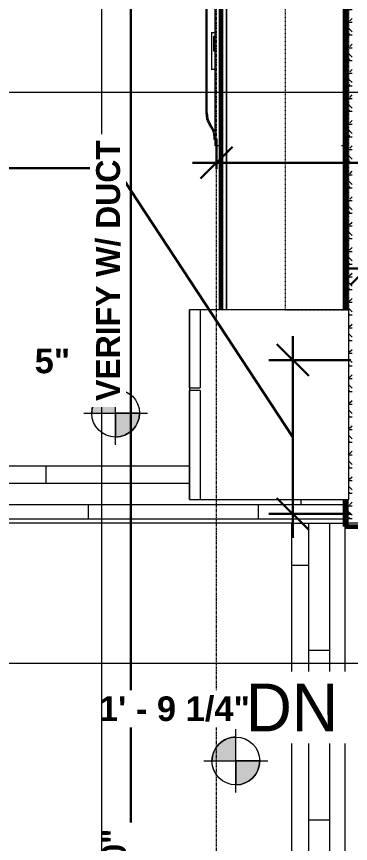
# Model space of a CAD drawing. Header units: inches. Extents: x -3276 to -1807, y 8217 to 9015.
# Drawn here: x -2565.2 to -2502.4, y 8632.2 to 8788.1 of the extents above; entities that cross this region are included whole.
import ezdxf

# ---------------------------------------------------------------- set-up
doc = ezdxf.new("R2010")
doc.units = ezdxf.units.IN
doc.header["$MEASUREMENT"] = 0
for name, pattern in [('Dash', [0.25, 0.125, -0.125]), ('Grid Line 1_2_', [0.8749999999999999, 0.4999999999999999, -0.125, 0.125, -0.125]), ('Overhead 1_16_', [0.10156249999999999, 0.06249999999999999, -0.03906249999999999])]:
    doc.linetypes.add(name, pattern=pattern)
for name, color, linetype, lineweight in [('A-ANNO-DIMS-1', 211, 'Continuous', 30), ('A-FLOR', 192, 'Continuous', 18), ('A-WALL', 113, 'Continuous', 18), ('A-WALL-PATT-1', 111, 'Continuous', 9), ('G-ANNO-DIMS', 111, 'Continuous', 9), ('G-ANNO-SYMB-1', 111, 'Continuous', 9), ('I-WALL-1', 2, 'Continuous', 60), ('Q-CASE', 31, 'Continuous', 9), ('Q-CASE-1', 31, 'Continuous', 60), ('Q-CASE-HDLN', 31, 'Dash', 9), ('Q-SPCQ', 91, 'Continuous', 9), ('S-GRID-1', 1, 'Grid Line 1_2_', 9), ('S-STRS', 31, 'Continuous', 9), ('S-STRS-1', 31, 'Overhead 1_16_', 9), ('S-STRS-ANNO', 31, 'Continuous', 9), ('S-STRS-IDEN', 31, 'Continuous', 9)]:
    doc.layers.add(name, color=color, linetype=linetype, lineweight=lineweight)
doc.styles.add('Arial_B', font='arialbd.ttf', dxfattribs={"height": 4.642857142857141})
doc.styles.add('Century Gothic', font='ufonts.com_century-gothic.ttf', dxfattribs={"height": 8.999999999999998})
doc.styles.add('Century Gothic_B', font='GOTHICB.TTF', dxfattribs={"height": 4.499999999999996})
doc.dimstyles.new('OD__1_16__Tol___1', dxfattribs={"dimscale": 12, "dimtxt": 4.698757213728865, "dimasz": 0.5, "dimexe": 0.375, "dimexo": 0.2500000000000001, "dimgap": 0.06250000000000001, "dimtad": 1, "dimdec": 4, "dimrnd": 0.0625, "dimzin": 3, "dimdsep": 46, "dimlunit": 4, "dimtxsty": 'Century Gothic_B', "dimblk1": 'OBLIQUE', "dimblk2": 'OBLIQUE', "dimsah": 1, "dimcen": 0.09, "dimdle": 0.375, "dimazin": 0, "dimtfac": 1, "dimtdec": 4, "dimtix": 1, "dimtmove": 1, "dimatfit": 3, "dimfxl": 1, "dimtvp": 1, "dimtfill": 1, "dimfrac": 2, "dimtolj": 1, "dimtzin": 0, "dimlwd": 30, "dimlwe": 30, "dimarcsym": 2})
doc.dimstyles.new('OD__1_8__Tol__', dxfattribs={"dimscale": 12, "dimtxt": 4.698757213728865, "dimasz": 0.5, "dimexe": 0.375, "dimexo": 0.2500000000000001, "dimgap": 0.06250000000000001, "dimtad": 1, "dimdec": 3, "dimrnd": 0.125, "dimzin": 3, "dimdsep": 46, "dimlunit": 4, "dimtxsty": 'Century Gothic_B', "dimblk1": 'OBLIQUE', "dimblk2": 'OBLIQUE', "dimsah": 1, "dimcen": 0.09, "dimdle": 0.375, "dimazin": 0, "dimtfac": 1, "dimtdec": 4, "dimtix": 1, "dimtmove": 0, "dimatfit": 3, "dimfxl": 1, "dimtvp": 1, "dimtfill": 1, "dimfrac": 2, "dimtolj": 1, "dimtzin": 0, "dimlwd": 30, "dimlwe": 30, "dimarcsym": 2})
doc.dimstyles.new('OD__1__Tol__', dxfattribs={"dimscale": 12, "dimtxt": 4.698757213728865, "dimasz": 0.5, "dimexe": 0.375, "dimexo": 0.2500000000000001, "dimgap": 0.06250000000000001, "dimtad": 1, "dimdec": 0, "dimzin": 3, "dimdsep": 46, "dimlunit": 4, "dimtxsty": 'Century Gothic_B', "dimblk1": 'OBLIQUE', "dimblk2": 'OBLIQUE', "dimsah": 1, "dimcen": 0.09, "dimdle": 0.375, "dimazin": 0, "dimtfac": 1, "dimtdec": 4, "dimtix": 1, "dimtmove": 0, "dimatfit": 3, "dimfxl": 1, "dimtvp": 1, "dimtfill": 1, "dimfrac": 2, "dimtolj": 1, "dimtzin": 0, "dimlwd": 30, "dimlwe": 30, "dimarcsym": 2})
pattern_1 = [(0, (6095.316, 6095.316), (15.36, 3.84), [0.634, -10.886, 0.634, -10.886, -61.44]), (0, (6095.316, 6095.316), (15.36, 3.84), [-23.04, 0.634, -22.406, 0.634, -10.886, -26.88]), (0, (6095.316, 6095.316), (15.36, 3.84), [-57.6, 0.634, -7.046, 0.634, -18.566]), (120, (6101.076, 6097.236), (-11.00553755053224, 11.38215020212898), [0.6339999999999999, -10.886, 0.6339999999999999, -10.886, -61.43999999999999]), (120, (6101.076, 6097.236), (-11.00553755053224, 11.38215020212898), [-23.04, 0.6339999999999999, -22.406, 0.6339999999999999, -10.886, -26.88]), (120, (6101.076, 6097.236), (-11.00553755053224, 11.38215020212898), [-57.59999999999999, 0.6339999999999999, -7.045999999999999, 0.6339999999999999, -18.566]), (240, (6102.996, 6104.916), (-4.354462449467752, -15.22215020212898), [0.634, -10.886, 0.634, -10.886, -61.44]), (240, (6102.996, 6104.916), (-4.354462449467752, -15.22215020212898), [-23.04, 0.634, -22.406, 0.634, -10.886, -26.88]), (240, (6102.996, 6104.916), (-4.354462449467752, -15.22215020212898), [-57.6, 0.634, -7.046, 0.634, -18.566])]

# ---------------------------------------------------------------- blocks, each defined once
blk = doc.blocks.new('OD_CW_Base Cabinet - OD_CW_Base Cabinet-1601490-FLOOR PLAN - 1ST FLOOR')
at = {"layer": 'Q-CASE'}
for p, q in [((0.7377049180333158, -1.419613090182739e-13), (112.4877025150978, -2.997989523202768e-13)), ((112.4877025150978, -1.0000000000003), (0.7377049180333158, -1.000000000000142)), ((0.7377049180327829, -1.000000000000143), (112.4877025150978, -1.000000000000301)), ((112.4877025150978, -2.997602166487922e-13), (112.4877025150978, -1.0000000000003)), ((112.4877025150978, -1.0000000000003), (112.4877025150978, -23.25000000000209))]:
    blk.add_line(p, q, dxfattribs=at)
at = {"layer": 'Q-CASE-1'}
for p, q in [((0.7377049180327883, -1.212363542890671e-13), (112.4877025150978, -1.212363542890671e-13)), ((112.4877025150978, -1.212363542890671e-13), (112.4877025150978, -23.25000000000194))]:
    blk.add_line(p, q, dxfattribs=at)
blk = doc.blocks.new('OD_CW_Upper Cabinet - OD_CW_Upper Cabinet-1621883-FLOOR PLAN - 1ST FLOOR')
at = {"layer": 'Q-CASE-HDLN'}
for p, q in [((137.8627025150996, 24.00000000000016), (0.7377049180327829, 24.00000000000016)), ((0.7377049180327883, 24.00000000000016), (0.7377049180327883, 12.00000000000012)), ((137.8627025150996, 12.00000000000012), (137.8627025150996, 24.00000000000016)), ((0.7377049180327883, 12.00000000000012), (137.8627025150996, 12.00000000000012))]:
    blk.add_line(p, q, dxfattribs=at)
blk = doc.blocks.new('Refrigerator_-_Side-by-Side_6047 - 36_ X 30_-345559-FLOOR PLAN - 1ST FLOOR')
at = {"layer": 'Q-SPCQ'}
for p, q in [((17.87499999999981, 14.42220360188391), (-17.87500000000018, 14.42220360188391)), ((-17.87500000000018, 14.42220360188391), (-17.87500000000018, -15.57779639811609)), ((17.8749999999998, -15.57779639811608), (17.8749999999998, 14.42220360188391)), ((-17.87500000000025, -13.57779639811602), (-3.125000000000307, -13.57779639811607)), ((-17.87500000000025, -13.57779639811602), (-17.87500000000025, -15.57779639811602)), ((-3.125000000000312, -15.57779639811607), (-3.125000000000307, -13.57779639811607)), ((-2.625000000000302, -13.57779639811607), (17.87499999999974, -13.57779639811614)), ((-2.625000000000302, -13.57779639811607), (-2.625000000000309, -15.57779639811607)), ((17.87499999999973, -15.57779639811614), (17.87499999999974, -13.57779639811614)), ((-17.87500000000018, -15.57779639811608), (17.87499999999981, -15.57779639811608)), ((-3.125000000000312, -15.57779639811607), (-17.87500000000025, -15.57779639811602)), ((17.87499999999973, -15.57779639811614), (-2.625000000000309, -15.57779639811607))]:
    blk.add_line(p, q, dxfattribs=at)
blk = doc.blocks.new('Range-Electric - 36_-1599812-FLOOR PLAN - 1ST FLOOR')
at = {"layer": 'Q-SPCQ'}
for p, q in [((-17.87500000000025, -1.364144706591423), (-17.87500000000025, -0.7514631106579763)), ((17.87500000000022, -0.7514631106580376), (17.87500000000022, -1.364144706591393)), ((-17.87500000000055, -25.14517712593099), (-17.87500000000055, -24.00000000000192)), ((17.87500000000018, -24.00000000000128), (17.87500000000018, -25.14517712593105)), ((17.87500000000018, -25.14517712593105), (-17.87500000000055, -25.14517712593098)), ((-16.62499999999978, -25.14517712593101), (-16.62499999999978, -25.3951771259309)), ((-16.62499999999978, -25.3951771259309), (-15.93932000621687, -25.3951771259309)), ((-13.66656134216855, -26.10927874106536), (-15.33643432324685, -25.14517712593101)), ((-14.93932000621616, -25.66312631835769), (-13.79156134216979, -26.32578509201175)), ((-3.49999999999928, -25.85260336269996), (-3.499999999999244, -25.14517712593072)), ((-3.49999999999928, -25.85260336269996), (3.50000000000075, -25.85260336269996)), ((-2.803385416658152, -25.3960345966903), (-2.803385416658142, -25.21804989624831)), ((-2.803385416658142, -25.21804989624831), (6.52811138479592e-13, -25.21804989624831)), ((6.434852650727405e-13, -25.3960345966903), (-2.803385416658152, -25.3960345966903)), ((6.52811138479592e-13, -25.21804989624831), (6.434852650727405e-13, -25.3960345966903)), ((3.500000000000786, -25.14517712593072), (3.50000000000075, -25.85260336269996)), ((15.33643432324738, -25.14517712593101), (13.66656134216432, -26.1092787410686)), ((13.79156134216675, -26.32578509201228), (14.93932000621986, -25.66312631836093)), ((15.93932000621738, -25.3951771259312), (16.62500000000026, -25.39517712593123)), ((16.62500000000026, -25.39517712593123), (16.62500000000026, -25.14517712593101)), ((11.66656134216619, -26.64517712592874), (-11.66656134216659, -26.64517712592964)), ((-11.66656134216662, -26.89517712592874), (11.66656134216618, -26.8951771259296))]:
    blk.add_line(p, q, dxfattribs=at)
for centre, radius, start, end in [((-15.93932000621686, -27.39517712592615), 2.000000000000002, 59.99999999997685, 89.99999999999994), ((-11.66656134216659, -22.64517712592874), 4.249999999999996, 239.999999999976, 269.9999999999992), ((-11.66656134216659, -22.64517712592874), 4.000000000000003, 239.9999999999677, 270.0000000000005), ((11.66656134216619, -22.64517712592874), 3.999999999999996, 270, 299.9999999999692), ((11.66656134216619, -22.64517712592874), 4.249999999999993, 269.9999999999994, 300.0000000000082), ((15.93932000621739, -27.39517712593119), 1.999999999999998, 90.00000000000045, 119.9999999999193)]:
    blk.add_arc(centre, radius, start, end, dxfattribs=at)
blk = doc.blocks.new('_Oblique')
at = {"color": 0, "linetype": 'ByBlock', "lineweight": -2}
blk.add_line((-0.5, -0.5), (0.5, 0.5), dxfattribs=at)
blk = doc.blocks.new('DIMBLOCK12-FLOOR PLAN - 1ST FLOOR')
at = {"layer": 'A-ANNO-DIMS-1', "color": 0, "lineweight": 30, "transparency": 16777216}
for p, q in [((-2543.752490136034, 8859.069381505393), (-2543.752490136034, 8394.569381505366)), ((-2542.509849448913, 8854.569381505393), (-2548.252490136034, 8854.569381505393)), ((-2542.509849448914, 8399.069381505366), (-2548.252490136034, 8399.069381505366))]:
    blk.add_line(p, q, dxfattribs=at)
at = {"layer": 'Defpoints', "color": 0, "transparency": 16777216}
for p in [(-2539.509849448913, 8854.569381505393), (-2543.752490136034, 8399.069381505366), (-2539.509849448914, 8399.069381505366)]:
    blk.add_point(p, dxfattribs=at)
at = {"layer": 'A-ANNO-DIMS-1', "color": 0, "lineweight": 30, "transparency": 16777216, "xscale": 5.999999999999999, "yscale": 5.999999999999999, "zscale": 5.999999999999999}
for p, rotation in [((-2543.752490136034, 8854.569381505393), 90), ((-2543.752490136034, 8399.069381505366), 270)]:
    blk.add_blockref('_Oblique', p, dxfattribs=dict(at, rotation=rotation))
at = {"layer": 'A-ANNO-DIMS-1', "color": 0, "transparency": 16777216, "insert": (-2546.865678460775, 8626.819381505378), "char_height": 4.499999999999996, "attachment_point": 5, "rotation": 90, "style": 'Century Gothic_B', "bg_fill": 3, "box_fill_scale": 1.25, "bg_fill_color": 256, "bg_fill_true_color": 13158600, "bg_fill_transparency": 0}
blk.add_mtext('\\A1;38\'-0"', dxfattribs=at)
blk = doc.blocks.new('Spot Elevations - Spot Elevation - Target Filled-1560264-FLOOR PLAN - 1ST FLOOR')
at = {"layer": 'G-ANNO-DIMS'}
h = blk.add_hatch(color=256, dxfattribs=at)
edge = h.paths.add_edge_path(flags=0)
edge.add_line((1.249000902703301e-16, 0), (-0.09374999999999985, 0))
edge.add_arc((5.724587470723462e-16, -3.434752482434078e-16), 0.09375000000000037, 90.00000000000063, 180.0000000000002, ccw=False)
edge.add_line((1.249000902703301e-16, 0.09375000000000007), (1.249000902703301e-16, 0))
h = blk.add_hatch(color=256, dxfattribs=at)
edge = h.paths.add_edge_path(flags=0)
edge.add_line((1.249000902703301e-16, 0), (0.09375000000000029, 0))
edge.add_arc((2.289834988289385e-16, 6.245004513516504e-17), 0.09374999999999996, 269.99999999999955, 359.99999999999966, ccw=False)
edge.add_line((1.249000902703301e-16, -0.09375), (1.249000902703301e-16, 0))
for p, q in [((-2.706168622523819e-16, 0.1243846875261664), (-2.706168622523819e-16, -0.125)), ((1.249000902703301e-16, 0), (1.249000902703301e-16, 0.09375000000000007)), ((0.1250000000000001, 7.067913962433002e-16), (-0.1249999999999998, 7.067913962433002e-16)), ((-0.09374999999999985, 0), (1.249000902703301e-16, 0)), ((1.249000902703301e-16, 0), (1.249000902703301e-16, -0.09375)), ((0.09375000000000029, 0), (1.249000902703301e-16, 0))]:
    blk.add_line(p, q, dxfattribs=at)
blk.add_circle((1.249000902703301e-16, 0), 0.09375000000000007, dxfattribs=at)
for centre, radius, start, end in [((5.724587470723462e-16, -3.434752482434078e-16), 0.09375000000000037, 90.00000000000026, 179.9999999999999), ((2.289834988289385e-16, 6.245004513516504e-17), 0.09374999999999996, 269.9999999999992, 359.9999999999993)]:
    blk.add_arc(centre, radius, start, end, dxfattribs=at)
blk = doc.blocks.new('DIMBLOCK16-FLOOR PLAN - 1ST FLOOR')
at = {"layer": 'A-ANNO-DIMS-1', "color": 0, "lineweight": 30, "transparency": 16777216}
for p, q in [((-2527.617933847768, 8759.272552473161), (-2527.617933847768, 8765.015193160281)), ((-2433.336683847667, 8759.272552473161), (-2433.336683847667, 8765.015193160281)), ((-2428.836683847667, 8760.515193160281), (-2532.117933847768, 8760.515193160281))]:
    blk.add_line(p, q, dxfattribs=at)
at = {"layer": 'Defpoints', "color": 0, "transparency": 16777216}
for p in [(-2527.617933847768, 8760.515193160281), (-2527.617933847768, 8756.272552473161), (-2433.336683847667, 8756.272552473161)]:
    blk.add_point(p, dxfattribs=at)
at = {"layer": 'A-ANNO-DIMS-1', "color": 0, "lineweight": 30, "transparency": 16777216, "xscale": 5.999999999999999, "yscale": 5.999999999999999, "zscale": 5.999999999999999, "rotation": 180}
blk.add_blockref('_Oblique', (-2527.617933847768, 8760.515193160281), dxfattribs=at)
at = {"layer": 'A-ANNO-DIMS-1', "color": 0, "lineweight": 30, "transparency": 16777216, "xscale": 5.999999999999999, "yscale": 5.999999999999999, "zscale": 5.999999999999999}
blk.add_blockref('_Oblique', (-2433.336683847667, 8760.515193160281), dxfattribs=at)
at = {"layer": 'A-ANNO-DIMS-1', "color": 0, "transparency": 16777216, "insert": (-2480.477308847718, 8763.980182983207), "char_height": 4.499999999999996, "attachment_point": 5, "style": 'Century Gothic_B', "bg_fill": 3, "box_fill_scale": 1.25, "bg_fill_color": 256, "bg_fill_true_color": 13158600, "bg_fill_transparency": 0}
blk.add_mtext('\\A1;7\'-10 1/4"', dxfattribs=at)
blk = doc.blocks.new('DIMBLOCK28-FLOOR PLAN - 1ST FLOOR')
at = {"layer": 'A-ANNO-DIMS-1', "color": 0, "lineweight": 30, "transparency": 16777216}
for p, q in [((-2484.461683847665, 8740.578455177634), (-2434.716291068314, 8759.065935354638)), ((-2434.716291068314, 8759.065935354638), (-2385.597663931799, 8759.065935354638)), ((-2469.586683847665, 8726.319381505364), (-2469.586683847665, 8745.078455177634)), ((-2499.336683847665, 8741.821095864752), (-2499.336683847665, 8736.078455177634)), ((-2503.836683847665, 8740.578455177634), (-2465.086683847665, 8740.578455177634))]:
    blk.add_line(p, q, dxfattribs=at)
at = {"layer": 'Defpoints', "color": 0, "transparency": 16777216}
for p in [(-2499.336683847665, 8744.821095864752), (-2469.586683847665, 8740.578455177634), (-2469.586683847665, 8723.319381505364)]:
    blk.add_point(p, dxfattribs=at)
at = {"layer": 'A-ANNO-DIMS-1', "color": 0, "lineweight": 30, "transparency": 16777216, "xscale": 5.999999999999999, "yscale": 5.999999999999999, "zscale": 5.999999999999999, "rotation": 180}
blk.add_blockref('_Oblique', (-2499.336683847665, 8740.578455177634), dxfattribs=at)
at = {"layer": 'A-ANNO-DIMS-1', "color": 0, "lineweight": 30, "transparency": 16777216, "xscale": 5.999999999999999, "yscale": 5.999999999999999, "zscale": 5.999999999999999}
blk.add_blockref('_Oblique', (-2469.586683847665, 8740.578455177634), dxfattribs=at)
at = {"layer": 'A-ANNO-DIMS-1', "color": 0, "transparency": 16777216, "insert": (-2433.966291068314, 8765.815935354638), "char_height": 4.499999999999996, "attachment_point": 1, "line_spacing_factor": 0.9845015114479527, "style": 'Century Gothic_B', "bg_fill": 3, "box_fill_scale": 1.25, "bg_fill_color": 256, "bg_fill_true_color": 13158600, "bg_fill_transparency": 0}
blk.add_mtext('\\A1;VERIFY W/ DUCT', dxfattribs=at)
blk = doc.blocks.new('DIMBLOCK32-FLOOR PLAN - 1ST FLOOR')
at = {"layer": 'A-ANNO-DIMS-1', "color": 0, "lineweight": 30, "transparency": 16777216}
for p, q in [((-2546.520408749263, 8759.494069451674), (-2595.639035885778, 8759.494069451674)), ((-2513.26087899888, 8708.81938150537), (-2546.520408749263, 8759.494069451674)), ((-2513.26087899888, 8689.81938150537), (-2513.26087899888, 8727.819381505367)), ((-2502.336683847666, 8723.319381505367), (-2517.76087899888, 8723.319381505367)), ((-2502.336683847666, 8694.31938150537), (-2517.76087899888, 8694.31938150537))]:
    blk.add_line(p, q, dxfattribs=at)
at = {"layer": 'Defpoints', "color": 0, "transparency": 16777216}
for p in [(-2513.26087899888, 8723.319381505367), (-2499.336683847666, 8723.319381505367), (-2499.336683847666, 8694.31938150537)]:
    blk.add_point(p, dxfattribs=at)
at = {"layer": 'A-ANNO-DIMS-1', "color": 0, "lineweight": 30, "transparency": 16777216, "xscale": 5.999999999999999, "yscale": 5.999999999999999, "zscale": 5.999999999999999}
for p, rotation in [((-2513.26087899888, 8723.319381505367), 90), ((-2513.26087899888, 8694.31938150537), 270)]:
    blk.add_blockref('_Oblique', p, dxfattribs=dict(at, rotation=rotation))
at = {"layer": 'A-ANNO-DIMS-1', "color": 0, "transparency": 16777216, "insert": (-2550.270408749261, 8715.625442315157), "char_height": 4.499999999999996, "attachment_point": 1, "rotation": 89.99999999999991, "line_spacing_factor": 0.9845015114479527, "style": 'Century Gothic_B', "bg_fill": 3, "box_fill_scale": 1.25, "bg_fill_color": 256, "bg_fill_true_color": 13158600, "bg_fill_transparency": 0}
blk.add_mtext('\\A1;VERIFY W/ DUCT', dxfattribs=at)

msp = doc.modelspace()

# ---------------------------------------------------------------- hatches: boundary and pattern name
at = {"layer": 'A-WALL-PATT-1'}
h = msp.add_hatch(dxfattribs=at)
h.set_pattern_fill('FP_13', color=256, style=0, pattern_type=2)
h.set_pattern_definition([(0, (6095.316, 6095.316), (0, 2.399), []), (315, (6095.316, 6095.316), (2.398506201784769, 0), [3.393, -3.393]), (45, (6095.316, 6095.316), (2.398506201784769, 0), [3.393, -3.393])])
h.paths.add_polyline_path([(-2502.836683847675, 8692.569381505367), (-2502.086683847675, 8692.569381505367), (-2502.086683847675, 8870.569381505391), (-2502.836683847674, 8870.569381505391), (-2502.836683847674, 8732.819383908321), (-2502.711683847673, 8732.819383908321), (-2502.711683847673, 8697.069383908318), (-2502.836683847675, 8697.069383908318), (-2502.836683847675, 8696.694381505367)], flags=0)
h = msp.add_hatch(dxfattribs=at)
h.set_pattern_fill('FP_3', color=256, style=0, pattern_type=2)
h.set_pattern_definition(pattern_1)
h.paths.add_polyline_path([(-2502.836683847675, 8691.944381505367), (-2502.838037646963, 8697.069383908318), (-2503.461683847675, 8697.069383908318), (-2503.461683847675, 8691.944381505367)], flags=0)
h.paths.add_polyline_path([(-2502.836683847674, 8732.819383908321), (-2502.836683847674, 8869.819381505391), (-2503.461683847675, 8869.819381505391), (-2503.461683847675, 8732.819383908321), (-2502.967099018804, 8732.819383908321)], flags=0)
h = msp.add_hatch(dxfattribs=at)
h.set_pattern_fill('FP_3', color=256, style=0, pattern_type=2)
h.set_pattern_definition(pattern_1)
h.paths.add_polyline_path([(-2332.336683847743, 8691.944381505362), (-2332.336683847743, 8692.569381505366), (-2361.336683847673, 8692.569381505366), (-2361.336683847673, 8691.944381505362), (-2347.078206311341, 8691.944381505362)], flags=0)
h.paths.add_polyline_path([(-2397.336683847674, 8691.944381505366), (-2397.336683847674, 8692.569381505366), (-2406.086683847676, 8692.569381505366), (-2406.086683847676, 8691.944381505366)], flags=0)
h.paths.add_polyline_path([(-2466.086683847675, 8691.944381505367), (-2466.086683847675, 8692.569381505366), (-2502.836683847675, 8692.569381505367), (-2502.836683847675, 8691.944381505367), (-2492.378385406931, 8691.944381505367)], flags=0)
at = {"layer": 'S-STRS'}
h = msp.add_hatch(dxfattribs=at)
h.set_pattern_fill('FP_27', color=256, style=0, pattern_type=2)
h.set_pattern_definition([(0, (-2487.698, 8704.119), (0, 4), []), (90, (-2487.698, 8704.119), (-7.999999999999999, 8), [4, -28]), (90, (-2471.698, 8708.119), (-7.999999999999999, 8), [4, -28])])
h.paths.add_polyline_path([(-2503.461683847675, 8693.319381505391), (-2503.461683847675, 8697.069383908318), (-2532.711683847677, 8697.069383908318), (-2532.711683847677, 8703.319381505391), (-2640.336683847674, 8703.319381505391), (-2640.336683847674, 8699.069381505362), (-2634.367933847674, 8699.069381505362), (-2634.367933847674, 8698.44438150536), (-2623.586683847741, 8698.44438150536), (-2623.586683847741, 8693.319381505391), (-2620.336683847757, 8693.319381505391), (-2620.336683847757, 8702.819381505367), (-2615.961683847757, 8702.819381505367), (-2615.961683847756, 8693.319381505391), (-2532.711683847677, 8693.319381505391)], flags=0)
h = msp.add_hatch(dxfattribs=at)
h.set_pattern_fill('FP_33', color=256, style=0, pattern_type=2)
h.set_pattern_definition([(90, (-2514.262, 8692.569), (-4, 2.449293598294706e-16), []), (180, (-2514.262, 8692.569), (-8.000000000000002, -7.999999999999999), [4, -28]), (180, (-2518.262, 8708.569), (-8.000000000000002, -7.999999999999999), [4, -28])])
h.paths.add_polyline_path([(-2503.461683847675, 8623.819381505387), (-2503.461683847675, 8692.569381505366), (-2513.461683847675, 8692.569381505366), (-2513.461683847675, 8623.819381505387)], flags=0)

# ---------------------------------------------------------------- linework, layer by layer
at = {"layer": 'A-FLOR'}
for p, q in [((-2513.461683847665, 8692.569381505362), (-2615.961683847747, 8692.569381505362)), ((-2503.461683847665, 8691.944381505366), (-2503.461683847665, 8623.819381505387))]:
    msp.add_line(p, q, dxfattribs=at)
at = {"layer": 'A-WALL'}
for p, q in [((-2502.836683847665, 8732.819383908321), (-2502.836683847665, 8870.569381505387)), ((-2502.836683847665, 8691.944381505364), (-2502.836683847665, 8697.06938390832)), ((-2466.086683847666, 8692.569381505364), (-2502.836683847665, 8692.569381505366))]:
    msp.add_line(p, q, dxfattribs=at)
at = {"layer": 'I-WALL-1'}
for p, q in [((-2503.461683847665, 8869.819381505387), (-2503.461683847665, 8732.819383908321)), ((-2503.461683847665, 8697.06938390832), (-2503.461683847665, 8691.944381505366)), ((-2503.461683847665, 8691.944381505366), (-2466.086683847666, 8691.944381505364))]:
    msp.add_line(p, q, dxfattribs=at)
at = {"layer": 'S-GRID-1'}
msp.add_line((-2527.617933847768, 8289.597217687256), (-2527.617933847769, 8978.717970084557), dxfattribs=at)
at = {"layer": 'S-STRS'}
for p, q in [((-2532.711683847665, 8703.319381505387), (-2640.336683847664, 8703.319381505387)), ((-2503.461683847665, 8693.319381505387), (-2615.961683847747, 8693.319381505387)), ((-2513.461683847665, 8692.569381505364), (-2513.461683847665, 8623.819381505387)), ((-2513.461683847665, 8692.569381505364), (-2503.461683847665, 8692.569381505364))]:
    msp.add_line(p, q, dxfattribs=at)
at = {"layer": 'S-STRS-1'}
for p, q in [((-2532.711683847665, 8703.319381505387), (-2640.336683847664, 8703.319381505387)), ((-2513.461683847665, 8692.569381505364), (-2513.461683847665, 8623.819381505387))]:
    msp.add_line(p, q, dxfattribs=at)
at = {"layer": 'S-STRS-ANNO'}
for q in [(-2510.461683847665, 8661.194381505375), (-2503.461683847665, 8658.194381505375), (-2510.461683847665, 8655.194381505375)]:
    msp.add_line((-2513.461683847665, 8658.194381505375), q, dxfattribs=at)

# ---------------------------------------------------------------- block references
at = {"layer": 'Q-CASE'}
for name, p, rotation in [('OD_CW_Upper Cabinet - OD_CW_Upper Cabinet-1621883-FLOOR PLAN - 1ST FLOOR', (-2526.711683847666, 8870.682086423418), 270), ('OD_CW_Base Cabinet - OD_CW_Base Cabinet-1601490-FLOOR PLAN - 1ST FLOOR', (-2526.711683847665, 8732.081678990287), 90.00000000000097)]:
    msp.add_blockref(name, p, dxfattribs=dict(at, rotation=rotation))
at = {"layer": 'Q-SPCQ'}
for name, p, rotation in [('Range-Electric - 36_-1599812-FLOOR PLAN - 1ST FLOOR', (-2502.711683847664, 8781.569381505395), 270), ('Refrigerator_-_Side-by-Side_6047 - 36_ X 30_-345559-FLOOR PLAN - 1ST FLOOR', (-2517.13388744955, 8714.944383908318), 270.0000000000056)]:
    msp.add_blockref(name, p, dxfattribs=dict(at, rotation=rotation))

# ---------------------------------------------------------------- next in the draw order: texts
at = {"layer": 'S-STRS-IDEN', "insert": (-2522.107545806906, 8662.346457395972), "char_height": 8.999999999999998, "width": 22.37503435108983, "attachment_point": 1, "line_spacing_factor": 0.9845015114479527, "style": 'Century Gothic', "bg_fill": 3, "box_fill_scale": 1.25, "bg_fill_color": 256, "bg_fill_true_color": 13158600, "bg_fill_transparency": 0}
msp.add_mtext('DN', dxfattribs=at)

# ---------------------------------------------------------------- next in the draw order: dimensions: what is measured, and where the dimension line sits
at = {"layer": 'A-ANNO-DIMS-1'}
dim = msp.add_linear_dim(base=(-2543.752490136034, 8399.069381505366), p1=(-2539.509849448913, 8854.56938150539), p2=(-2539.509849448913, 8399.069381505362), angle=89.99999999999991, dimstyle='OD__1__Tol__', override={"dimpost": '<>', "dimfxl": 455.5000000000273}, dxfattribs=at)
dim.commit()
dim.dimension.update_dxf_attribs({"geometry": 'DIMBLOCK12-FLOOR PLAN - 1ST FLOOR', "text_midpoint": (-2546.865678460775, 8626.819381505378)})
dim = msp.add_linear_dim(base=(-2527.617933847768, 8760.515193160281), p1=(-2433.336683847667, 8756.272552473161), p2=(-2527.617933847768, 8756.272552473161), dimstyle='OD__1_8__Tol__', override={"dimpost": '<>', "dimfxl": 94.28125000010141}, dxfattribs=at)
dim.commit()
dim.dimension.update_dxf_attribs({"geometry": 'DIMBLOCK16-FLOOR PLAN - 1ST FLOOR', "text_midpoint": (-2480.477308847718, 8763.980182983207)})

# ---------------------------------------------------------------- next in the draw order: linework, layer by layer
at = {"layer": 'G-ANNO-SYMB-1'}
for p, q in [((-3247.23179424051, 8773.845860559639), (-1845.766112690815, 8773.845860559637)), ((-3247.23179424051, 8666.16698472336), (-1845.766112690815, 8666.166984723357))]:
    msp.add_line(p, q, dxfattribs=at)

# ---------------------------------------------------------------- next in the draw order: block references
at = {"layer": 'G-ANNO-DIMS', "xscale": 47.99999999999997, "yscale": 47.99999999999997, "zscale": 47.99999999999997, "rotation": 180}
for p in [(-2546.596975624052, 8713.30768794459), (-2523.964314616152, 8647.755704829215)]:
    msp.add_blockref('Spot Elevations - Spot Elevation - Target Filled-1560264-FLOOR PLAN - 1ST FLOOR', p, dxfattribs=at)

# ---------------------------------------------------------------- next in the draw order: dimensions: what is measured, and where the dimension line sits
at = {"layer": 'A-ANNO-DIMS-1'}
dim = msp.add_linear_dim(base=(-2469.586683847665, 8740.578455177634), p1=(-2499.336683847665, 8744.821095864752), p2=(-2469.586683847665, 8723.319381505364), text='VERIFY W/ DUCT', dimstyle='OD__1_16__Tol___1', override={"dimpost": '<>', "dimfxl": 36.7067598732534}, dxfattribs=at)
dim.commit()
dim.dimension.update_dxf_attribs({"geometry": 'DIMBLOCK28-FLOOR PLAN - 1ST FLOOR', "text_midpoint": (-2433.966291068314, 8759.065935354638), "dimtype": 160, "text_rotation": 359.9999999999999})

# ---------------------------------------------------------------- next in the draw order: texts
at = {"layer": 'G-ANNO-DIMS', "char_height": 4.642857142857141, "attachment_point": 1, "line_spacing_factor": 0.9417779076525878, "style": 'Arial_B', "bg_fill": 3, "box_fill_scale": 1.25, "bg_fill_color": 256, "bg_fill_true_color": 13158600, "bg_fill_transparency": 0}
for s, insert, width in [('5"', (-2561.83370446193, 8725.480934187388), 7.768149210903872), ('1\' - 9 1/4"', (-2549.737628819884, 8659.928951072014), 33.05595408895265)]:
    msp.add_mtext(s, dxfattribs=dict(at, insert=insert, width=width))

# ---------------------------------------------------------------- next in the draw order: linework, layer by layer
at = {"layer": 'G-ANNO-SYMB-1'}
msp.add_line((-2549.242933847766, 8940.234185146133), (-2549.242933847767, 8246.43536045624), dxfattribs=at)

# ---------------------------------------------------------------- next in the draw order: dimensions: what is measured, and where the dimension line sits
at = {"layer": 'A-ANNO-DIMS-1'}
dim = msp.add_linear_dim(base=(-2513.26087899888, 8723.319381505367), p1=(-2499.336683847665, 8694.319381505366), p2=(-2499.336683847665, 8723.319381505364), angle=89.99999999999991, text='VERIFY W/ DUCT', dimstyle='OD__1_16__Tol___1', override={"dimpost": '<>', "dimfxl": 28.99999999999818}, dxfattribs=at)
dim.commit()
dim.dimension.update_dxf_attribs({"geometry": 'DIMBLOCK32-FLOOR PLAN - 1ST FLOOR', "text_midpoint": (-2547.270408749261, 8759.494069451672), "dimtype": 160, "text_rotation": 89.99999999999991})

doc.saveas('drawing.dxf')
